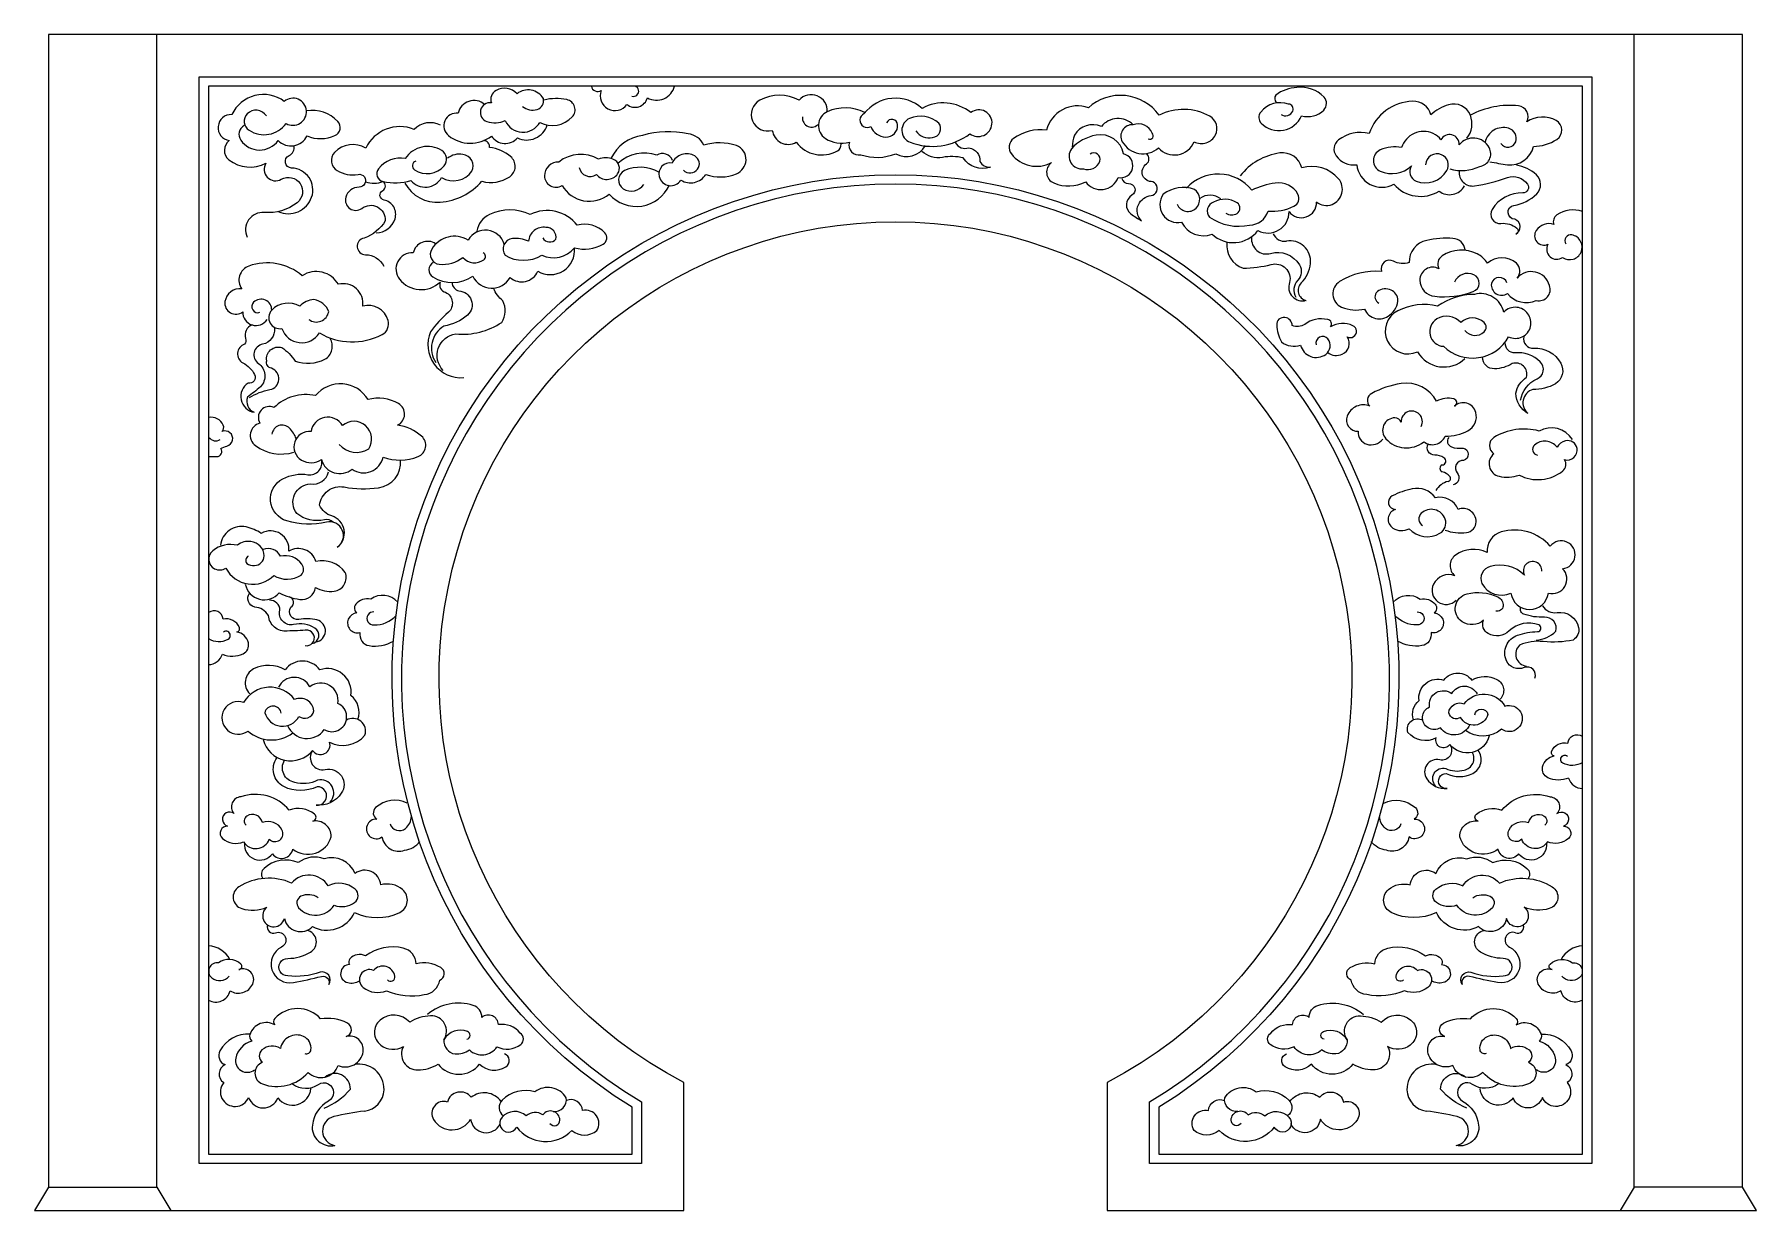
# Model space of a CAD drawing. Extents: x 165 to 3825, y 1023 to 3523.
import ezdxf

# ---------------------------------------------------------------- set-up
doc = ezdxf.new("R2010")
doc.units = 0
doc.header["$LTSCALE"] = 60
doc.header["$MEASUREMENT"] = 0
for name, color, linetype in [('3', 3, 'CONTINUOUS'), ('4', 4, 'CONTINUOUS'), ('7', 7, 'CONTINUOUS')]:
    doc.layers.add(name, color=color, linetype=linetype)

msp = doc.modelspace()

# ---------------------------------------------------------------- linework, layer by layer
at = {"layer": '3', "linetype": 'BYBLOCK'}
msp.add_lwpolyline([(3475, 1122.9), (2535, 1122.9), (2535, 1254.2, 3.612037), (1455, 1254.2), (1455, 1122.9), (515, 1122.9), (515, 3432.9), (3475, 3432.9)], format="xyb", close=True, dxfattribs=at)
for points in [[(1202.3, 3369.8, 0.240419), (1233.5, 3363.2, 0.387663), (1246.6, 3386.7, 0.451438), (1190.7, 3396.9, 0.341198), (1146, 3403.7, 0.370094), (1136.3, 3377.5, 0.91792), (1126.6, 3337.8, 0.189699), (1165.4, 3339.7, 0.613673), (1239.2, 3335.9, 0.335865), (1308.1, 3347.5, 0.587072), (1296.5, 3384.3, 0.111881), (1247.9, 3383.4)], [(1348.7, 3412.9, 0.543175), (1369.6, 3403.8, 0.883022), (1424.1, 3374.2, 0.548079), (1467.7, 3388.3, 0.502359), (1525.4, 3413.2)], [(2814.4, 3352.7, 0.459581), (2839.3, 3360.1, 0.524561), (2830.3, 3374.9, 0.314488), (2771.3, 3358, 0.379551), (2772.4, 3334.1, 0.536493), (2857.9, 3350, 0.274991), (2905.2, 3362.2, 0.400701), (2905.7, 3389.8, 0.236236), (2848.3, 3410.2, 0.149115), (2803.2, 3394, 0.31242), (2803.7, 3378.1, 0.505187)], [(658, 3349.8, 0.469317), (617.1, 3354.2, 0.480174), (621.1, 3319.3, 0.39972), (699.7, 3333.5, 0.597733), (743.1, 3360.6, 0.617379), (696, 3380.5, 0.47506), (584.6, 3352.5, 0.956571), (579.2, 3297.3, 0.494354), (578.3, 3256.6, 0.300162), (657.1, 3249.3, 0.788629), (689.7, 3215, -0.933253), (723.2, 3165.2, -0.188078), (653.5, 3144.4, 0.57813), (617.2, 3091.9)], [(1121.6, 3374.2, 0.56564), (1065.5, 3355.3, 0.76175), (1045.1, 3307.7, 0.344499), (1136.3, 3306.8, 0.489385), (1191.6, 3302.9, 0.460537), (1254.7, 3330.4)], [(1850.1, 3358.6, 0.716435), (1790.1, 3383, 0.252678), (1706.7, 3383, 0.901803), (1733.2, 3319, 0.533881), (1784, 3293.6, 0.375495), (1871.5, 3275.3, 0.276124), (1879.6, 3289.5)], [(2038.3, 3318, 0.318513), (2073.9, 3303.7, 0.586364), (2087.1, 3334.2, 0.291587), (2025.1, 3344.4, 0.673676), (2026.1, 3293.6, 0.259579), (2153.2, 3311.9, 0.584209), (2200, 3332.2, 0.666365), (2155.2, 3356.6, 0.306653), (2051.5, 3365.7, 0.437647), (1928.4, 3354.5, 1.050463), (1942.7, 3327.1, 0.299363), (1974.2, 3304.8, 0.446159), (1999.6, 3331.2, 0.780821), (1976.2, 3335.2)], [(2532.3, 3300.9, 0.863643), (2540.7, 3312.8, 0.407519), (2499.9, 3330.8, 0.598383), (2477, 3294.9, 0.475322), (2553.9, 3281.7, 0.556712), (2629.5, 3294.9, 0.419305), (2675.1, 3309.3, 0.402745), (2663.1, 3348.8, 0.249121), (2555.1, 3351.2, 0.45148), (2405, 3366.8, 0.44838), (2316.2, 3319.3, 0.197159), (2246, 3301.7, 0.419677), (2241.3, 3269, 0.36652), (2326.7, 3250.4, 0.589088), (2331.4, 3207.1, 0.219787), (2399.2, 3209.5, 0.605015), (2468.2, 3218.8, 0.98242), (2479.9, 3269, 0.410151), (2421.4, 3308.8, 0.163831), (2368.8, 3279.6, 0.656863), (2394.5, 3237.4, 0.425326), (2429.3, 3253.5, 0.751328), (2408.6, 3268.1)], [(3258, 3252.3, 0.014792), (3295.6, 3246, 0.392815), (3350.6, 3284.8, 0.142417), (3400.6, 3299.8, 0.564627), (3399.4, 3339.7, 0.282928), (3336.8, 3337.2, 0.535013), (3319.3, 3371, 0.152115), (3216.7, 3351, 0.388004), (3170.5, 3373.5, 0.114049), (3132.9, 3352.2, 0.350426), (3094.1, 3381, 0.310568), (3001.6, 3312.3, 0.226803), (2936.5, 3298.5, 0.404792), (2931.5, 3264.8, 0.279083), (2975.3, 3246, 0.53963), (3054.1, 3204.8, 0.368799), (3150.4, 3189.8, 0.46081), (3204.2, 3201)], [(610.6, 3329.1, 0.444126), (603.5, 3298.1, 0.513481), (683.2, 3297.2, 0.515337), (744.3, 3307, 0.200817), (803.6, 3307.8, 0.518231), (809.8, 3337.9, 0.249737), (743.1, 3360.6, 0.249737)], [(1027.7, 3329.7, 0.336009), (971.9, 3321, 0.397826), (869.1, 3280.9, 0.358264), (802.8, 3271.9, 0.478966), (808.5, 3233.4, 0.178802), (852.7, 3225.4, -1.097866), (855, 3198.2, 0.342133), (826.6, 3176.7, 0.701016), (860.7, 3152.9, -0.652058), (910.6, 3126.9, -0.179114), (865.6, 3090, 0.902803), (868.5, 3054.7, -0.274208), (907.7, 3030.3)], [(1929.5, 3356.6, 0.231089), (1850.1, 3358.6, 0.593198), (1846.1, 3301.7, 0.209439), (1896.9, 3293.6, 0.573803), (1921.3, 3267.2, 0.176602), (1995.6, 3269.2, 0.406572), (2058.8, 3286.6)], [(2499.9, 3330.8, 0.444173), (2432.6, 3327.2, 0.382804), (2375.5, 3308.7, 0.108566), (2370.7, 3283.5)], [(951.9, 3206.9, 0.292022), (1027.6, 3166.2, 0.197228), (1115.9, 3210.8, 0.224571), (1175.1, 3220.5, 0.4962), (1177.1, 3263.1, 0.143661), (1132.4, 3282.5, 0.425071), (1119.8, 3297.1)], [(1544.2, 3234.4, 0.463234), (1574.5, 3236.7, 0.447528), (1568.4, 3264.6, 0.433784), (1520.1, 3249.5, 0.53929), (1492.8, 3220.9, 0.66832), (1538.9, 3213.3, 0.418003), (1591.9, 3225.4, 0.193649), (1656.8, 3226.9, 0.280367), (1677.3, 3255.6, 0.339458), (1656.8, 3286.5, 0.162684), (1587.3, 3287.3, 0.282256), (1554.1, 3311.4, 0.124291), (1457.3, 3308.4, 0.250688), (1390, 3259.1)], [(3173, 3237.3, 0.189342), (3236.8, 3242.3, 0.518144), (3256.8, 3282.3, 0.53415), (3193, 3288.5, 0.815057), (3154.2, 3298.5, 0.140414), (3137.9, 3312.3, 0.446849), (3070.4, 3282.3, 0.154921), (3025.3, 3277.3, 0.650085), (3025.3, 3232.3, 0.30165), (3091.6, 3243.5, 0.481179), (3101.6, 3211, 0.369507), (3166.7, 3233.5, 0.453864), (3155.4, 3267.3, 0.519315), (3121.7, 3246)], [(3281.8, 3291, 0.627986), (3313.1, 3294.8, 0.429522), (3298.1, 3323.5, 0.433407), (3248, 3293.5)], [(683.2, 3146.4, 0.43936), (754.1, 3176.9, 0.50622), (711.6, 3238.9, -0.79325), (706.2, 3265.4, 0.363424), (716.3, 3286.3, 0.363424)], [(975.6, 3253.5, 0.628983), (972.8, 3235.3, 0.383902), (1035.9, 3243.7, 0.456495), (1031, 3276, 0.408613), (953.1, 3259.1, 0.275389), (896.3, 3237.4, 0.554926), (906.1, 3210.1, 0.12474), (965.1, 3212.2, 0.519387), (1030.3, 3218.5, 0.394135), (1094.9, 3232.5, 0.504641), (1075.7, 3267.9, 0.207687), (1042.9, 3259.8)], [(1322.8, 3239.8, 0.544424), (1359.2, 3225.4, 0.495661), (1404.5, 3226.5, 0.506357), (1394.5, 3257.4, 0.216409), (1363.9, 3257.4, 0.313355), (1279.3, 3251.7, 0.417639), (1249.1, 3222.4, 0.598629), (1286.3, 3202, 0.464152), (1386.8, 3183.4, 0.546657), (1514.4, 3202.4)], [(2122.1, 3293.1, 0.389081), (2151.1, 3282, -0.400187), (2174.2, 3252.5, 0.280196), (2196.6, 3241, -0.352635), (2139.1, 3260.4, 0.099558), (2094.8, 3261.6, -0.231288), (2051.2, 3274.3)], [(2475.8, 3216.9, 0.349242), (2490.3, 3206.1, -0.777103), (2497.5, 3181, 0.534692), (2495.1, 3141.4, 0.043318), (2517.9, 3127, -0.328141), (2511.3, 3161, -0.256109), (2538.3, 3180.5, 1.001012), (2534.5, 3210.4, -0.19822), (2519.6, 3223.8, -0.294251), (2528.5, 3247.8, 0.502635), (2528.5, 3268.7, 0.502635)], [(2889.7, 3166.7, 0.266366), (2922.7, 3161.6, 0.515474), (2936.6, 3216.1, 0.299984), (2858.6, 3239.1, 0.382243), (2811.9, 3270.9, 0.197421), (2727.7, 3222.3)], [(1492.3, 3229.8, 0.243009), (1419.3, 3233.4, 0.592844), (1416.5, 3195, 0.409128), (1459.9, 3203.9)], [(2697.3, 3143.1, 0.287631), (2720.8, 3142.6, 0.5523), (2721.3, 3164.6, 0.284726), (2671.1, 3166.1, 0.564571), (2662.6, 3134.7, 0.21278), (2747.7, 3117.8, 0.327353), (2786.7, 3147.4, 0.139933), (2841.8, 3157.7, 0.424097), (2850.4, 3183.3, 0.313977), (2802, 3206.9, 0.07252), (2752, 3191.9, 0.465129), (2613.7, 3196.1)], [(3193, 3232.3, 0.494976), (3225.5, 3201, 0.045365), (3295.6, 3218.5, -0.335794), (3338.1, 3204.8, -0.613625), (3328.1, 3186, 0.262734), (3263, 3151.1, 0.628775), (3281.8, 3121.1, -0.202026), (3315.6, 3111.1, -0.600787), (3313.1, 3098.6, 0.660057), (3311.3, 3130.1, -0.914617), (3309.2, 3159.5, 0.15545), (3357.7, 3184, 0.429097), (3357, 3224.7, 0.147608), (3314.8, 3245)], [(891.5, 3101.1, 0.317391), (931.3, 3131.1, 0.446214), (908, 3170.9, -0.704472), (905.1, 3191.2, 0.567102), (906.1, 3210.1, 0.567102)], [(2593.8, 3161.9, 0.52665), (2633.7, 3153.4, 0.480418), (2630.3, 3193.3, 0.260315), (2564, 3183.1, 0.683117), (2603, 3123.6, 0.386271), (2667.7, 3098.3, 0.442651), (2765.4, 3105.9, 0.573814), (2831.4, 3146.4)], [(1012.7, 3037.9, 0.585295), (1011.5, 3007.5, 0.290814), (1096.8, 3008.7, 0.606085), (1176, 3006.3, 0.516435), (1234.6, 3019.7, 0.621018), (1312.6, 3069.6, 0.203001), (1373.5, 3076.9, 0.484218), (1377.2, 3101.2, 0.284191), (1318.7, 3117.1, 0.356615), (1218.7, 3140.2, 0.220733), (1132.2, 3140.2, 0.24829), (1105.3, 3104.9)], [(3455, 3146.2, 0.245953), (3400.4, 3139.1, 0.343371), (3394.2, 3118.9, 0.340236), (3356.8, 3106.4, 0.755458), (3381.7, 3076.9, 0.798564), (3412.9, 3048.9, 0.469647), (3451.9, 3059.8, 0.48238), (3432.5, 3096.9, 0.669418), (3419.8, 3077.6)], [(1245.2, 3090.2, 0.510228), (1273.2, 3087.5, 0.474884), (1252.2, 3112.7, 0.437752), (1215.1, 3083.2, 0.136441), (1180.7, 3089.1, 0.568848), (1165.1, 3053.7, 0.281174), (1243.1, 3053.7, 0.348926), (1312.6, 3069.6, 0.348926)], [(1017.6, 3078.1, 0.520525), (970, 3058.6, 0.6503), (940.8, 3002.6, 0.439854), (1027.3, 2996.5)], [(1163.4, 3077.1, 0.658106), (1086.8, 3085.9, 0.41147), (1009.4, 3066.5, 0.552487), (1025.5, 3034.3, 0.192018), (1075.5, 3048.8, 0.397889), (1120, 3044, 0.549204), (1118.8, 3058.6)], [(2699.4, 3080.6, 0.355563), (2733.7, 3026.1, 0.052443), (2793.3, 3033.7, -0.581597), (2832.6, 2995.7, 0.621198), (2868.1, 2957.7, 0.758268)], [(2751.8, 3091.1, 0.531682), (2792, 3057.4, -0.339918), (2853.5, 3033.3, -0.33824), (2849.9, 3000.4, 0.332013), (2845.5, 2964.5)], [(3205.6, 3065, 0.36296), (3179.8, 3089.4, 0.068398), (3123.9, 3085.1, 0.359176), (3086.6, 3037.8, -0.210872), (3053.6, 3040.7, 0.681536), (3027.8, 3019.2, 0.160858), (2938.9, 2997.7, 0.608699), (2943.2, 2943.3, 0.156475), (2991.9, 2939, 0.495314), (3045, 2926.1, 0.252082), (3062.5, 2961.2, 0.288996), (3045, 2980.5, 0.297108), (3016.3, 2973.4, 0.430994), (3022, 2951.9)], [(3294.5, 2994.9, 0.739734), (3261.5, 2993.4, 0.647037), (3295.5, 2972.2, 0.339947), (3356.9, 2957.3, 0.599274), (3384.9, 2989.1, 0.602332), (3316, 3004.9, 0.430676), (3314.6, 3036.4, 0.371833), (3252.9, 3036.4, 0.144551), (3231.4, 3056.5, 0.266445), (3156.8, 3052.2, 0.384893), (3149.7, 3024.9, 0.571817), (3109.5, 3000.6, 0.381731), (3141.1, 2966.2, 0.110951), (3222.8, 2976.2, 0.675159), (3224.2, 3012.1, 0.414133), (3182.7, 2996.3)], [(748.2, 2917.2, 0.565849), (790.4, 2933.4, 0.273731), (759, 2959.3, 0.196727), (728.8, 2945.2, 0.348938), (669.3, 2936.6, 0.731156), (691, 2897.8, 0.631061), (770.6, 2888.3, 0.258072), (903.8, 2884.8, 0.356516), (916.8, 2915, 0.41175), (862.7, 2945.2, 0.537324), (810.9, 2991.7, 0.430006), (734.2, 3010, 0.267037), (620.7, 3030.5, 0.499039), (605.6, 2981.9, 0.410785), (569.9, 2955, 0.680947), (607.8, 2933.4, 0.77176), (659.6, 2917.2)], [(1027.3, 2996.5, 0.448054), (1038.7, 2974.8, -0.527488), (1044.8, 2932.3, 0.058751), (1007, 2891, 0.566601), (1077.4, 2793.4)], [(1052.4, 2995.5, 0.314469), (1066.9, 2977.7, -0.667343), (1085.5, 2926.1, -0.122908), (1035.2, 2902.7, 0.431706), (1018, 2825.7)], [(1033.8, 2808.5, -0.615062), (1060.7, 2886.2, 0.17033), (1158.5, 2910.9, 0.269115), (1160.5, 2956.3, -0.11119), (1140.6, 2983.2)], [(3205.1, 2893.3, 0.424537), (3245.8, 2890.4, 0.446012), (3245.8, 2910.8, 0.383115), (3196.3, 2910.8, 0.355119), (3145.4, 2918, 0.74092), (3160, 2859.9, 0.496083), (3298.1, 2880.3, 0.485906), (3344.6, 2902.1, 0.45204), (3315.5, 2942.7, 0.230718), (3287.9, 2932.6, 0.420858), (3225.4, 2970.3, 0.146382), (3146.9, 2945.6, 0.172441), (3062.6, 2935.5, 0.989251), (3104.7, 2848.3, 0.486824), (3205.1, 2833.8)], [(669.3, 2936.6, 0.67777), (630.8, 2953.6, 0.807837), (644.3, 2932.2)], [(627.4, 2905.3, 0.411448), (613.8, 2876.8, -0.262566), (611.5, 2864.4, 0.660796), (608.1, 2824.8, -0.149225), (633, 2799.9, -0.636594), (619.4, 2781.8, 0.688899), (631.9, 2719.7)], [(674.9, 2898.3, -0.39407), (650, 2864.4, 0.658861), (640.9, 2823.7, -0.455885), (645.5, 2773.9, -0.006513), (617.9, 2751.8, 0.40055), (631.9, 2719.7, 0.316712)], [(2913.5, 2846.6, 0.265267), (2944.5, 2843.1, 0.473275), (2955.2, 2879.9, 1.02492), (2967.1, 2903.7, 0.249706), (2919.5, 2901.3, 0.611427), (2913.5, 2916.8, 0.228189), (2864.7, 2906.3, -0.219384), (2838.1, 2904, 0.373596), (2822.5, 2921.4, 0.466306), (2805.1, 2905.2, 0.115844), (2815.5, 2869.3, 0.254332), (2856, 2862.4, 0.530496), (2909.3, 2842.7, 0.428295), (2913.9, 2875.7, 0.819896), (2889, 2863)], [(621.9, 2751.1, -0.093676), (665.4, 2767.8, 0.764847), (668.8, 2813.2, -0.446826), (658.7, 2829.3, -0.554585), (690.8, 2857.3, -0.098755), (718.9, 2828.6, 0.202352), (782.5, 2832.6, 0.425303), (793.2, 2876.7, 0.425303)], [(3330.3, 2880.3, 0.504131), (3351.1, 2855.9, -0.293313), (3409, 2824, -0.391369), (3397.9, 2780.2, -0.132307), (3349.6, 2768.3, 0.600347), (3339.2, 2717.1, -0.250644), (3313.2, 2760.1, -0.197708), (3336.2, 2794.3, 0.60135), (3305.8, 2823.2, -0.128088), (3267.9, 2812.1, -0.423283), (3242.6, 2836.6)], [(3323.6, 2745.3, -0.259029), (3358.5, 2790.6, 0.534746), (3365.2, 2826.9, 0.215432), (3311.7, 2846.2, -0.460453), (3291.6, 2866.2)], [(3112.5, 2689.7, 1.288623), (3069.5, 2698.8, 0.318943), (3056.5, 2707.9, 0.646312), (3037, 2663.6, 0.398711), (3117.7, 2657.1, 0.489658), (3163.3, 2668.8, 0.128095), (3211.5, 2680.6, 0.347179), (3228.4, 2719.6, 0.568469), (3182.8, 2732.6, 0.730438), (3181.5, 2748.2, 0.185878), (3145.1, 2743, 0.321043), (3069.5, 2780.7, 0.081821), (3007, 2759.9, 0.510521), (3003.1, 2732.6, 0.425155), (2954.9, 2711.8, 0.535735), (2978.4, 2679.3, 0.358783), (2996.6, 2651.9, 0.304666), (3030.5, 2662.3)], [(812.3, 2651.5, 0.371193), (875.5, 2641.8, 0.365489), (868.7, 2691.3, 0.383936), (819.8, 2691.3, 0.710469), (752.8, 2678.6, 0.811935), (732.6, 2618.1, 0.284262), (775.1, 2619.1, 0.547441), (840, 2598.9, 0.542253), (905.9, 2624.4, 0.18546), (980.3, 2625.5, 0.559673), (987.8, 2669, 0.146176), (936.7, 2692.4, 0.605145), (938.9, 2738.1, 0.202028), (874, 2746.6)], [(535, 2626, 0.015143), (552.4, 2625.5, 0.618505), (561, 2642.6, -0.062829), (574.1, 2647.9, 1.076737), (563.6, 2678.8, 0.322364), (566.2, 2692.6, 0.344557), (535, 2708.6)], [(721.4, 2663.5, 0.109782), (707.1, 2686, 0.623314), (669.8, 2673.3)], [(3434, 2661.7, 0.397797), (3362.9, 2679.9, 0.203561), (3266.6, 2666.2, 0.532038), (3266.6, 2631.7, 0.622264), (3277.8, 2583.6, 0.146351), (3320.3, 2586.3, 0.296592), (3413.3, 2595.1, 0.394812), (3416.8, 2619, 0.542282), (3443.4, 2642.9, 0.449432), (3418.6, 2658.8, 0.18661), (3400.9, 2645.6, 0.431137), (3353.1, 2650, 0.636051), (3359.3, 2628.8)], [(3156.8, 2607.7, 0.779173), (3160.4, 2623, 0.163002), (3141.2, 2628.5, -0.589882), (3127.4, 2652.1, -0.589882)], [(3170.7, 2666.2, 0.509706), (3176.5, 2646.2, 0.122138), (3201.7, 2643.6, -0.781667), (3202.4, 2617.2, 0.676179), (3188.8, 2590.7, -0.570829), (3180.4, 2565.5)], [(808.5, 2432.9, 0.833235), (785.8, 2486.2, -0.126784), (701.5, 2488.8, -0.676479), (692.7, 2578.3, -0.159741), (746.3, 2587.1, 0.541462), (775.1, 2619.1, 0.541462)], [(808.5, 2432.9, 0.611475), (797.1, 2499.3, -0.222564), (771.1, 2522, -0.43647), (823.1, 2560.9, 0.079145), (896.1, 2559.3, 0.398702), (943.2, 2618.1, 0.398702)], [(799.8, 2486.2, 0.266071), (781.4, 2491.4, -0.235252), (722.5, 2504.6, -0.602402), (751.5, 2567.8, 0.399711), (790.2, 2593.2, 0.399711)], [(3163.2, 2469.4, 0.124472), (3208.4, 2464, 0.376431), (3229, 2487.2, 0.532526), (3190.6, 2513.3, 0.376834), (3142.6, 2537.9, 0.298047), (3093.3, 2557.1, 0.065983), (3050.8, 2542, 0.786105), (3057.6, 2513.3, 0.636431), (3052.2, 2473.5, 0.273819), (3086.4, 2472.2, 0.35262), (3152.2, 2462.6, 0.358401), (3163.2, 2492.7, 0.541978), (3112.5, 2505, 0.495952), (3115.2, 2479)], [(613.1, 2354.2, 0.623384), (685.2, 2335.6, 0.078284), (729.1, 2322, 0.421213), (762.2, 2347.3, 0.155743), (802, 2339.4, 0.481724), (825.6, 2379.2, 0.293739), (763.2, 2402.8, 0.485981), (705.7, 2424.3, 0.616601), (647.2, 2462.3, 0.089884), (615, 2475.9, 0.4473), (560.4, 2436.9)], [(3368.8, 2381.8, 1.318632), (3331.8, 2373.6, 0.269219), (3259.1, 2391.6, 0.475081), (3241.3, 2355.8, 0.39513), (3303, 2335.3, 0.875693), (3382.5, 2335.3, 0.77507), (3412.7, 2387.3, 1.511952), (3386.7, 2435.2, 0.289447), (3282.5, 2465.3, 0.357072), (3252.3, 2421.5, 0.278985), (3185.1, 2416, 0.491735), (3183.8, 2372.2, 0.386301), (3138.5, 2354.4, 0.850654), (3186.5, 2320.2)], [(619.4, 2414.2, 0.41892), (616.1, 2398.6, 0.228584), (632.7, 2394.2, 0.422156), (653, 2414.5, 0.401469), (624.8, 2444.7, 0.231974), (596.5, 2436.9, 0.23582), (543.8, 2425.2, 0.540813), (547.7, 2387.3, 0.26435), (572.1, 2388.2, 0.506404), (673.5, 2372.7, 0.280718), (732, 2373.6, 0.379604), (733, 2397, 0.311107), (688.1, 2413.6, 0.397614), (650.8, 2428)], [(740.2, 2223.7, 1.010129), (746.1, 2256.6, -0.011498), (702, 2254.7, -0.424657), (662.6, 2288, 0.234403), (633.1, 2305.6, -0.528775), (622.3, 2335.4)], [(754.8, 2228.1, 0.683911), (761.2, 2261, 0.203973), (715.8, 2268.4, -0.557627), (686.6, 2299, 0.433971), (664.5, 2320)], [(762.7, 2231.6, 0.83174), (765.3, 2278.3, 0.104856), (726.9, 2279.4, -0.661634), (709.9, 2305.2, 0.679027), (706.6, 2327.1)], [(937.2, 2316.1, 0.379324), (879.6, 2322.7, 0.281367), (847.9, 2311.6, 0.426287), (850.1, 2293.2, 1.090131), (856.8, 2251.5, 0.416652), (876.3, 2223.7, 0.177465), (927.9, 2233.2, 0.177465)], [(3052.8, 2316.1, -0.379324), (3110.4, 2322.7, -0.281367), (3142.1, 2311.6, -0.426287), (3139.9, 2293.2, -1.090131), (3133.2, 2251.5, -0.416652), (3113.7, 2223.7, -0.177465), (3062.1, 2233.2, -0.177465)], [(3353.8, 2154.2, 0.671225), (3331, 2177, -0.40527), (3293.6, 2191.6, -0.4448), (3317.2, 2246, -0.076979), (3359.5, 2253.4, 0.832024), (3362, 2268, 0.283687), (3299.3, 2255, -0.326428), (3254.6, 2249.3, -0.385299), (3244.8, 2277.7, -0.342048), (3199.2, 2274.5, -0.654677), (3209.8, 2333.8, -0.168878), (3274.9, 2327.3, -0.313756), (3286.3, 2307.8, -0.478024), (3270.8, 2297.2)], [(3370.1, 2308.6, 0.306358), (3401, 2294, -0.399652), (3446.6, 2262.3, -0.311673), (3435.2, 2235.5, -0.075387), (3371.7, 2232.2, 0.130334), (3321.3, 2224.9, 0.638803), (3335.9, 2180.2)], [(564.5, 2205.6, 0.208608), (608.4, 2206.3, 0.360195), (619.7, 2229.6, 0.296152), (594.9, 2253, 0.510197), (600.6, 2262.1, 0.369642), (565.9, 2279.8, 0.605586), (535, 2293.9, 0.605586)], [(886.5, 2295.3, 1.080946), (886.5, 2268, 0.229003), (933.9, 2288)], [(3103.5, 2295.3, -1.080946), (3103.5, 2268, -0.229003), (3056.1, 2288)], [(3356.3, 2235.5, 0.187487), (3398.6, 2254.2, 0.507729), (3374.2, 2284.2, -0.099127), (3330.2, 2290.7, -0.414558), (3323.7, 2304.6)], [(535, 2238.7, 0.268476), (576.5, 2237.4, 1.099725), (566.6, 2252.3)], [(852.4, 2066.8, 0.320397), (837.7, 2117.6, 0.55826), (771.8, 2172.3, 0.50167), (697.6, 2172.3, 0.256811), (630.8, 2174.1, 0.507334), (622.5, 2121.3)], [(3095.9, 2066.2, -0.320397), (3107.7, 2106.8, -0.55826), (3160.4, 2150.5, -0.50167), (3219.8, 2150.5, -0.256811), (3273.2, 2152, -0.507334), (3279.9, 2109.7)], [(689.5, 2079.8, 0.843519), (654.6, 2081.2, 0.676523), (727.1, 2073.1, 0.549659), (758.9, 2085.2, 0.507384), (718, 2109.3, 0.535458), (609.6, 2103.1, 1.645287), (619, 2041.9, 0.355392), (714.1, 2038.2)], [(703.1, 2053.9, 0.591482), (781.1, 2045.3, 1.065002), (809.9, 2100.9, 0.688601), (750.5, 2136.2, 0.615982), (683.7, 2135.2)], [(3215.4, 2055.8, -0.591482), (3153, 2049, -1.065002), (3130, 2093.4, -0.688601), (3177.5, 2121.6, -0.615982), (3230.9, 2120.9)], [(3226.2, 2076.6, -0.843519), (3254.2, 2077.6, -0.676523), (3196.1, 2071.2, -0.549659), (3170.8, 2080.8, -0.507384), (3203.4, 2100.1, -0.535458), (3290.2, 2095.1, -1.645287), (3282.7, 2046.2, -0.355392), (3206.6, 2043.2)], [(651.2, 2024, 0.614715), (756.1, 2000.9, 0.861302), (792.3, 2018.5, 0.352595), (867.4, 2033.3, 0.68985), (827.9, 2065.4)], [(3256.9, 2031.9, -0.614715), (3173, 2013.4, -0.861302), (3144.1, 2027.5, -0.352595), (3083.9, 2039.3, -0.68985), (3115.6, 2065)], [(3173, 2013.4, -0.692461), (3151.6, 1980.9, 0.682), (3124.1, 1940.5, 0.272603), (3167.1, 1920.3, -1.082475), (3165.3, 1951.8, 0.233287), (3222, 1951.9, 0.455317), (3233.4, 2001.1)], [(3425.5, 1942.2, -0.208608), (3381.6, 1942.9, -0.360195), (3370.3, 1966.2, -0.296152), (3395.1, 1989.5, -0.510197), (3389.4, 1998.7, -0.369642), (3424.1, 2016.4, -0.605586), (3455, 2030.5, -0.605586)], [(756.1, 2000.9, 0.692461), (782.9, 1960.3, -0.682), (817.2, 1909.8, -0.272603), (763.4, 1884.6, 1.082475), (765.7, 1923.9, -0.233287), (694.8, 1924, -0.455317), (680.5, 1985.5)], [(793.5, 1891.2, 0.750792), (766.7, 1937.6, -0.189018), (718.1, 1933.1, -0.529942), (696.5, 1980.2)], [(3143, 1925.6, -0.750792), (3164.5, 1962.8, 0.189018), (3203.4, 1959.1, 0.529942), (3220.6, 1996.9)], [(3455, 1975.3, -0.268476), (3413.5, 1974, -1.099725), (3423.4, 1988.8)], [(611.2, 1804.1, 0.758346), (671, 1781.4, 0.665832), (714.2, 1791.4, 0.537241), (795.9, 1817.6, 0.464261), (756.6, 1850.7, 0.648377), (760.5, 1865.4, 0.267228), (706.5, 1873.9, 0.311227), (603.9, 1902.4, 0.632322), (589.3, 1866.9, 1.19549), (575.4, 1840, 0.703509), (564.6, 1813.8, 0.299445), (609.3, 1806.8, 0.625571), (664.1, 1812.2, 0.871558), (691.1, 1832.3, 0.373644), (649.4, 1847.7, 0.540307), (616.3, 1861.5, 0.480685), (614.7, 1842.3)], [(3378.8, 1804.1, -0.758346), (3319, 1781.4, -0.665832), (3275.8, 1791.4, -0.537241), (3194.1, 1817.6, -0.464261), (3233.4, 1850.7, -0.648377), (3229.5, 1865.4, -0.267228), (3283.5, 1873.9, -0.311227), (3386.1, 1902.4, -0.632322), (3400.7, 1866.9, -1.19549), (3414.6, 1840, -0.703509), (3425.4, 1813.8, -0.299445), (3380.7, 1806.8, -0.625571), (3325.9, 1812.2, -0.871558), (3298.9, 1832.3, -0.373644), (3340.6, 1847.7, -0.540307), (3373.7, 1861.5, -0.480685), (3375.3, 1842.3)], [(957.4, 1889.1, 0.304605), (890.1, 1879.3, 0.504796), (892.6, 1854.9, 1.411045), (903.6, 1817, 0.466118), (951.6, 1788.9, 0.1937), (984.3, 1807.2)], [(3032.6, 1889.1, -0.304605), (3099.9, 1879.3, -0.504796), (3097.4, 1854.9, -1.411045), (3086.4, 1817, -0.466118), (3038.4, 1788.9, -0.1937), (3005.7, 1807.2)], [(920.7, 1845.1, 0.543426), (953.7, 1835.3, 0.20379), (966.2, 1860.5, 0.11734)], [(3069.3, 1845.1, -0.543426), (3036.3, 1835.3, -0.20379), (3023.8, 1860.5, -0.11734)], [(767.9, 1687.9, 0.267003), (731.5, 1690.9, 0.499427), (726.5, 1666.7, 0.493295), (802.1, 1671.8, 0.254067), (845.5, 1677.8, 0.482421), (846.5, 1706, 0.301416), (789, 1713.1, 0.50776), (711.4, 1719.1, 0.24828), (599.4, 1711, 0.642429), (605.5, 1664.7, 0.179569), (658.9, 1667.7, 1.387942), (696.2, 1643.5, 0.598626), (755.7, 1626.4, 0.429198), (845.5, 1656.6, 0.231526), (941.3, 1656.6, 0.540643), (947.4, 1705, 0.250138), (901, 1715.1, 0.595278), (846.5, 1739.3, 0.385671), (781, 1770.5, 0.262612), (725.5, 1762.4, 0.29405), (652.9, 1750.3, 0.368732), (650.1, 1728.6, 0.368732)], [(3222.1, 1687.9, -0.267003), (3258.5, 1690.9, -0.499427), (3263.5, 1666.7, -0.493295), (3187.9, 1671.8, -0.254067), (3144.5, 1677.8, -0.482421), (3143.5, 1706, -0.301416), (3201, 1713.1, -0.50776), (3278.6, 1719.1, -0.24828), (3390.6, 1711, -0.642429), (3384.5, 1664.7, -0.179569), (3331.1, 1667.7, -1.387942), (3293.8, 1643.5, -0.598626), (3234.3, 1626.4, -0.429198), (3144.5, 1656.6, -0.231526), (3048.7, 1656.6, -0.540643), (3042.6, 1705, -0.250138), (3089, 1715.1, -0.595278), (3143.5, 1739.3, -0.385671), (3209, 1770.5, -0.262612), (3264.5, 1762.4, -0.29405), (3337.1, 1750.3, -0.368732), (3339.9, 1728.6, -0.368732)], [(677.1, 1613.3, -0.951263), (690.2, 1583.1, 0.871438), (715.4, 1507.5, 0.015852), (774.9, 1520.6, -0.588227), (791, 1503.5, 0.683989), (772, 1529.5, -0.115423), (703.3, 1521.6, -1.003322), (703.3, 1558.9, 0.134558), (751.7, 1572, 0.688252), (743.9, 1618.4, 0.688252)], [(3312.9, 1613.3, 0.951263), (3299.8, 1583.1, -0.871438), (3274.6, 1507.5, -0.015852), (3215.1, 1520.6, 0.588227), (3199, 1503.5, -0.683989), (3218, 1529.5, 0.115423), (3286.7, 1521.6, 1.003322), (3286.7, 1558.9, -0.134558), (3238.3, 1572, -0.688252), (3246.1, 1618.4, -0.688252)], [(915.3, 1513.4, 0.76356), (931.1, 1521, 0.630958), (885.7, 1533.3, 0.882912), (863.8, 1497, 0.271422), (913.2, 1490.1, 0.145883), (993.6, 1481.9, 0.34027), (1026.5, 1512.8, 0.61864), (1028.6, 1539.5, 0.200661), (976.4, 1547.1, 0.336572), (948.9, 1580.7, 0.222763), (868.6, 1564.2, 0.337522), (835.6, 1558, 0.353212), (834.9, 1545.7, 0.887079), (830.8, 1507.3, 0.19989), (855.7, 1511.5, 0.19989)], [(3074.7, 1513.4, -0.76356), (3058.9, 1521, -0.630958), (3104.3, 1533.3, -0.882912), (3126.2, 1497, -0.271422), (3076.8, 1490.1, -0.145883), (2996.4, 1481.9, -0.34027), (2963.5, 1512.8, -0.61864), (2961.4, 1539.5, -0.200661), (3013.6, 1547.1, -0.336572), (3041.1, 1580.7, -0.222763), (3121.4, 1564.2, -0.337522), (3154.4, 1558, -0.353212), (3155.1, 1545.7, -0.887079), (3159.2, 1507.3, -0.19989), (3134.3, 1511.5, -0.19989)], [(535, 1470.3, 0.511881), (580.7, 1490, 0.449023), (628.9, 1504.2, 0.683968), (599.7, 1535, 0.644172), (603.6, 1546.8, 0.36416), (556.2, 1549.2, 0.778637), (542, 1517.6, 0.396942), (579.1, 1520.8, 0.396942)], [(3455, 1470.3, -0.511881), (3409.3, 1490, -0.449023), (3361.1, 1504.2, -0.683968), (3390.3, 1535, -0.644172), (3386.4, 1546.8, -0.36416), (3433.8, 1549.2, -0.778637), (3448, 1517.6, -0.396942), (3410.9, 1520.8, -0.396942)], [(739.9, 1356.7, 0.479466), (752.7, 1364.5, 0.325937), (737, 1392.9, 0.492346), (687.9, 1367.4, 0.326724), (648.6, 1364.5, 0.483984), (649.6, 1338, 0.69901), (649.6, 1291.9, 0.308103), (746.8, 1316.5, 0.539451), (810.6, 1331.2, 0.491244), (863.6, 1360.6, 0.542428), (827.3, 1392.9, 0.687551), (830.2, 1421.4, 0.159116), (773.3, 1430.2, 0.443351), (676.1, 1431.2, 0.39147), (676.1, 1417.4, 0.47649), (623.1, 1397.8, 0.302797), (627, 1383.1, 0.281397), (592.7, 1346.8, 0.70891), (632.9, 1322.3)], [(1035.3, 1385.9, 0.611662), (1007, 1436.8, 0.133676), (962.5, 1423.1, 0.41241), (899.5, 1427.6, 0.474868), (900.9, 1374.6, 0.309941), (949.2, 1371.9, 0.576246), (980.2, 1321.7, 0.127968), (1022.9, 1334, 0.488205), (1111.1, 1334, 0.345084), (1166.9, 1328.5, 0.616091), (1164.1, 1356.1)], [(1084.1, 1387.2, 0.747546), (1085.4, 1403.5, 0.36939), (1035.3, 1385.9, 0.396845), (1058.9, 1355.7, 0.158772), (1089.5, 1364.2, 0.465369), (1147.9, 1371, 0.284349), (1198.4, 1375.8, 0.517591), (1197.6, 1399.8, 0.266955), (1151.1, 1418.2, 0.622424), (1115.8, 1433.4, 0.330875), (1097.4, 1459, 0.257233), (1000.4, 1439.8)], [(2905.9, 1387.2, -0.747546), (2904.6, 1403.5, -0.36939), (2954.7, 1385.9, -0.396845), (2931.1, 1355.7, -0.158772), (2900.5, 1364.2, -0.465369), (2842.1, 1371, -0.284349), (2791.6, 1375.8, -0.517591), (2792.4, 1399.8, -0.266955), (2838.9, 1418.2, -0.622424), (2874.2, 1433.4, -0.330875), (2892.6, 1459, -0.257233), (2989.6, 1439.8)], [(2954.7, 1385.9, -0.611662), (2983, 1436.8, -0.133676), (3027.5, 1423.1, -0.41241), (3090.5, 1427.6, -0.474868), (3089.1, 1374.6, -0.309941), (3040.8, 1371.9, -0.576246), (3009.8, 1321.7, -0.127968), (2967.1, 1334, -0.488205), (2878.9, 1334, -0.345084), (2823.1, 1328.5, -0.616091), (2825.9, 1356.1)], [(3250.1, 1356.7, -0.479466), (3237.3, 1364.5, -0.325937), (3253, 1392.9, -0.492346), (3302.1, 1367.4, -0.326724), (3341.4, 1364.5, -0.483984), (3340.4, 1338, -0.69901), (3340.4, 1291.9, -0.308103), (3243.2, 1316.5, -0.539451), (3179.4, 1331.2, -0.491244), (3126.4, 1360.6, -0.542428), (3162.7, 1392.9, -0.687551), (3159.8, 1421.4, -0.159116), (3216.7, 1430.2, -0.443351), (3313.9, 1431.2, -0.39147), (3313.9, 1417.4, -0.47649), (3366.9, 1397.8, -0.302797), (3363, 1383.1, -0.281397), (3397.3, 1346.8, -0.70891), (3357.1, 1322.3)], [(623.1, 1397.8, 0.2874), (559.3, 1362.5, 0.457177), (570.1, 1333.1, 0.582656), (567.2, 1294.9, 1.157906), (620.2, 1263.5, 0.710001), (682, 1262.5, 0.68198), (752.7, 1282.1)], [(3366.9, 1397.8, -0.2874), (3430.7, 1362.5, -0.457177), (3419.9, 1333.1, -0.582656), (3422.8, 1294.9, -1.157906), (3369.8, 1263.5, -0.710001), (3308, 1262.5, -0.68198), (3237.3, 1282.1)], [(713.4, 1291.9, 0.31491), (768.4, 1291, -1.044214), (790, 1255.7, 0.240483), (755.6, 1204.7, 0.521031), (803.7, 1161.5)], [(780.6, 1240.7, 0.123757), (836.5, 1280.9, 0.645516), (782.7, 1306.6, 0.645516)], [(1267.5, 1233.7, 0.510645), (1295.1, 1262.8, 0.4406), (1228.6, 1275.3, 0.270431), (1158.9, 1257.6, 0.466732), (1161.5, 1224.7)], [(2722.5, 1233.7, -0.510645), (2694.9, 1262.8, -0.4406), (2761.4, 1275.3, -0.270431), (2831.1, 1257.6, -0.466732), (2828.5, 1224.7)], [(3209.4, 1240.7, -0.123757), (3153.5, 1280.9, -0.645516), (3207.3, 1306.6, -0.645516)], [(3276.6, 1291.9, -0.31491), (3221.6, 1291, 1.044214), (3200, 1255.7, -0.240483), (3234.4, 1204.7, -0.521031), (3186.3, 1161.5)], [(1156.6, 1255, 0.424223), (1093.1, 1263.6, 0.626357), (1042.7, 1253.6, 0.694554), (1013.4, 1216.3, 0.56913), (1092.1, 1217.3, 0.757406), (1154.6, 1207.2)], [(1260.5, 1208.2, 0.753767), (1281.7, 1215.3, 0.708009), (1245.4, 1226.4, 0.340419), (1210.1, 1224.3, 0.411022), (1158.7, 1221.3, 1.147671), (1189.9, 1200.2, 0.455205), (1307.1, 1193, 0.367747), (1360.4, 1193.1, 0.666865), (1330.1, 1235.4, 0.516438), (1295.5, 1256.7)], [(2729.5, 1208.2, -0.753767), (2708.3, 1215.3, -0.708009), (2744.6, 1226.4, -0.340419), (2779.9, 1224.3, -0.411022), (2831.3, 1221.3, -1.147671), (2800.1, 1200.2, -0.455205), (2682.9, 1193, -0.367747), (2629.6, 1193.1, -0.666865), (2659.9, 1235.4, -0.516438), (2694.5, 1256.7)], [(2833.4, 1255, -0.424223), (2896.9, 1263.6, -0.626357), (2947.3, 1253.6, -0.694554), (2976.6, 1216.3, -0.56913), (2897.9, 1217.3, -0.757406), (2835.4, 1207.2)]]:
    msp.add_lwpolyline(points, format="xyb", dxfattribs=at)
for centre, radius, start, end in [((1438.2, 3402.3), 11.1, 251.4024, 72.8209), ((1816.6, 3345.4), 19.5, 174.126, 321.1611), ((3171.5, 3333), 48.7, 320.8162, 21.6712), ((1461.2, 3187.4), 83.2, 71.3508, 131.6657), ((1500.1, 3247.5), 22.3, 20.2845, 123.3053), ((886.6, 3264.6), 57.9, 251.8873, 289.6833), ((2663.4, 3143.1), 38, 52.0852, 125.1238), ((2857.5, 3165.4), 32.3, 216.0338, 2.2825), ((2821.4, 3108.8), 25.4, 202.4137, 279.7905), ((2833.2, 3040.4), 44, 354.5189, 99.7905), ((2809.5, 3042.7), 67.8, 314.7367, 354.5189), ((2872.7, 2978.9), 22, 134.7367, 256.8442), ((741.9, 2660.3), 97, 77.8378, 134.3815), ((815.2, 2712.2), 68.1, 30.3274, 140.9688), ((663.9, 2708.9), 23.1, 63.7494, 212.0053), ((650.6, 2670.5), 26.9, 103.63, 233.7242), ((550.3, 2676.8), 17.8, 216.2062, 301.8119), ((689.4, 2723.3), 92.4, 233.7242, 287.1319), ((3159.6, 2600.6), 7.68, 111.4938, 251.2945), ((3177.8, 2534.5), 39.1, 102.4295, 151.2457), ((3144.4, 2555.6), 39.8, 44.7553, 71.2945), ((3168, 2579), 6.53, 282.4295, 44.7553), ((534.5, 2214.8), 31.4, 270.893, 343.0938), ((3455.5, 1951.3), 31.4, 196.9062, 269.107), ((672.6, 1625.2), 12.7, 158.9203, 290.5917), ((3317.4, 1625.2), 12.7, 249.4083, 21.0797), ((532.2, 1530.9), 54.6, 28.1356, 87.0221), ((3457.8, 1530.9), 54.6, 92.9779, 151.8644), ((855.6, 1281.6), 52.4, 357.7917, 102.3981), ((3134.4, 1281.6), 52.4, 77.6019, 182.2083), ((860.4, 1281.5), 47.7, 277.2688, 357.7917), ((3129.6, 1281.5), 47.7, 182.2083, 262.7312), ((808.4, 1192.2), 31.1, 103.1157, 261.3053), ((948.3, 591.9), 647.5, 97.2688, 103.1157), ((3041.7, 591.9), 647.5, 76.8843, 82.7312), ((3181.6, 1192.2), 31.1, 278.6947, 76.8843)]:
    msp.add_arc(centre, radius, start, end, dxfattribs=at)
at = {"layer": '4'}
msp.add_lwpolyline([(3795, 1072.9), (3795, 3522.9), (195, 3522.9), (195, 1072.9), (165, 1022.9), (1545, 1022.9), (1545, 1295.4, -4.065116), (2445, 1295.4), (2445, 1022.9), (3825, 1022.9)], format="xyb", close=True, dxfattribs=at)
at = {"layer": '7', "linetype": 'BYBLOCK'}
for p, q in [((425, 1072.9), (425, 3522.9)), ((3565, 1072.9), (3565, 3522.9)), ((195, 1072.9), (425, 1072.9)), ((425, 1072.9), (455, 1022.9)), ((3565, 1072.9), (3535, 1022.9)), ((3795, 1072.9), (3565, 1072.9))]:
    msp.add_line(p, q, dxfattribs=at)
msp.add_lwpolyline([(1435, 1242.9, -3.538851), (2555, 1242.9), (2555, 1142.9), (3455, 1142.9), (3455, 3412.9), (535, 3412.9), (535, 1142.9), (1435, 1142.9)], format="xyb", close=True, dxfattribs=at)

doc.saveas('drawing.dxf')
